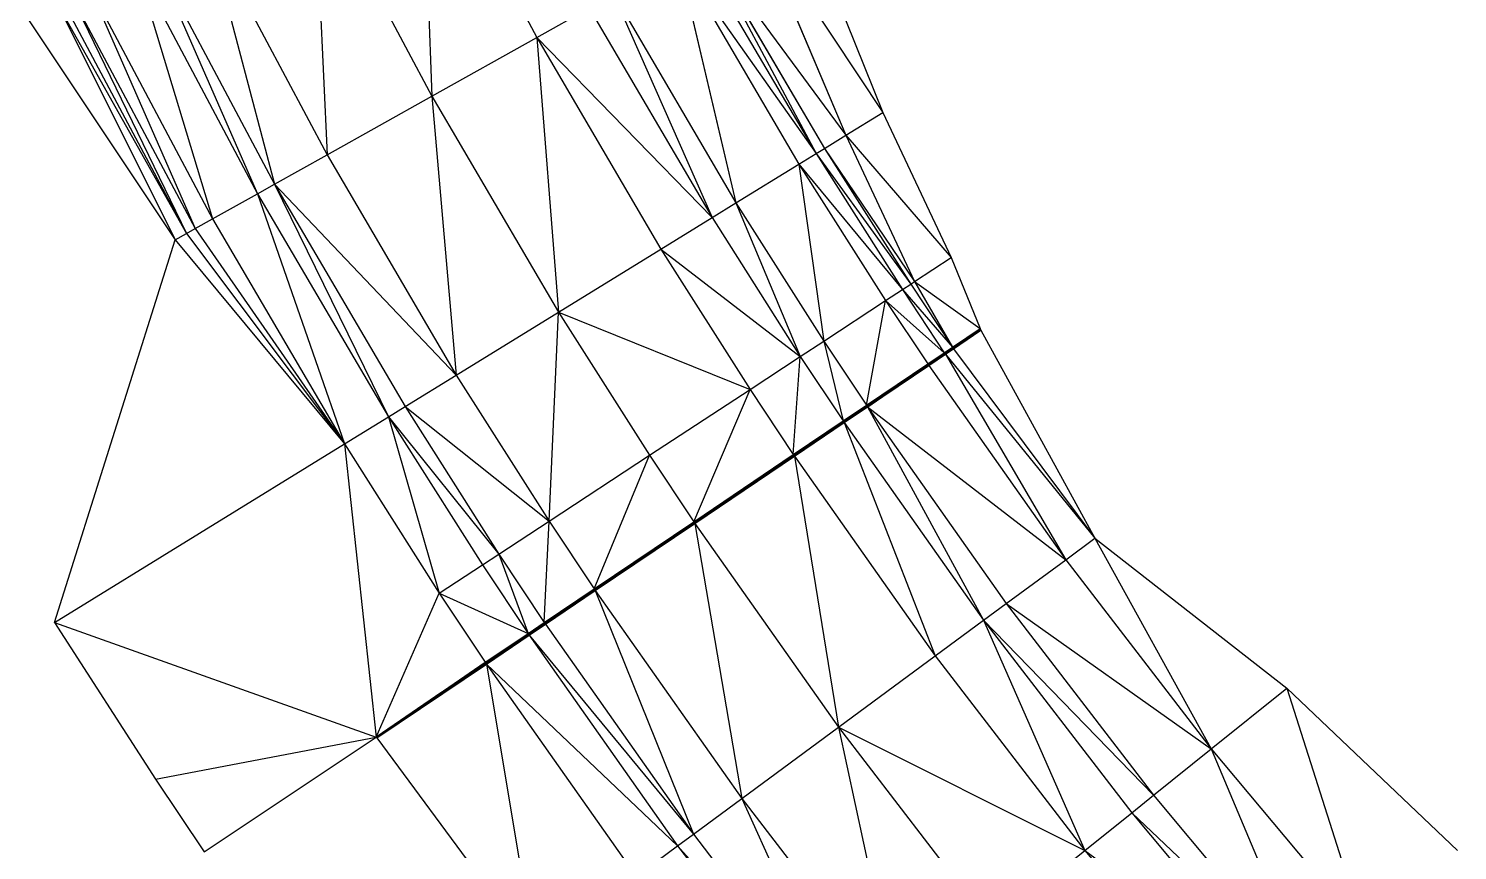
# Model space of a CAD drawing. Extents: x 2195426 to 2196998, y 328445 to 330532.
# Drawn here: x 2195503 to 2195645.6, y 329707.4 to 329789.4 of the extents above; entities that cross this region are included whole.
import ezdxf

# ---------------------------------------------------------------- set-up
doc = ezdxf.new("R2010")
doc.units = 0
for name, color, linetype in [('LS-CUTFILL', 5, 'CONTINUOUS'), ('LS-TIN-BOTTOM', 1, 'CONTINUOUS'), ('LS-TIN-TOP', 3, 'CONTINUOUS')]:
    doc.layers.add(name, color=color, linetype=linetype)

msp = doc.modelspace()

# ---------------------------------------------------------------- linework, layer by layer
at = {"layer": 'LS-CUTFILL'}
for p, q in [((2195595.493865, 329757.809289), (2195597.989423, 329759.502445)), ((2195595.899478, 329757.954057), (2195595.285164, 329757.564366)), ((2195592.851124, 329755.808284), (2195594.448453, 329757.000044)), ((2195595.28466, 329757.565056), (2195594.406613, 329757.086871)), ((2195594.406746, 329757.086449), (2195595.162659, 329757.482257)), ((2195595.281478, 329757.561887), (2195595.16266, 329757.482258)), ((2195595.285164, 329757.564366), (2195595.3379, 329757.4861)), ((2195586.752099, 329751.693661), (2195592.813717, 329755.863563)), ((2195592.750871, 329755.970137), (2195592.7445, 329755.9662)), ((2195592.774126, 329755.871745), (2195592.770681, 329755.869421)), ((2195592.794315, 329755.884849), (2195592.797781, 329755.887187)), ((2195592.803047, 329755.890805), (2195592.803078, 329755.89076)), ((2195586.674328, 329751.757282), (2195586.674766, 329751.757576)), ((2195584.393422, 329750.101887), (2195584.339292, 329750.182026)), ((2195584.408298, 329750.111899), (2195584.408286, 329750.111916)), ((2195569.375027, 329740.210318), (2195569.375027, 329740.210318)), ((2195569.430885, 329740.12739), (2195569.430885, 329740.12739)), ((2195569.488912, 329740.04585), (2195569.486835, 329740.044449)), ((2195569.49663, 329740.051175), (2195569.498707, 329740.052576)), ((2195554.507948, 329730.062482), (2195559.469124, 329733.408614)), ((2195559.439217, 329733.51126), (2195559.435471, 329733.508735)), ((2195559.539325, 329733.332917), (2195559.539325, 329733.332917)), ((2195554.507594, 329730.062269), (2195554.507265, 329730.062072)), ((2195554.507758, 329730.062367), (2195554.507899, 329730.062499)), ((2195554.94069, 329730.466478), (2195554.519224, 329730.070138)), ((2195552.888097, 329728.969998), (2195552.888097, 329728.969998)), ((2195552.945904, 329728.884303), (2195552.945906, 329728.884304)), ((2195552.945905, 329728.884303), (2195552.945904, 329728.884303)), ((2195552.945906, 329728.884304), (2195552.946153, 329728.884491)), ((2195548.56883, 329726.182432), (2195551.04124, 329727.778055)), ((2195551.053055, 329727.785681), (2195550.80789, 329727.566959)), ((2195544.941348, 329723.61024), (2195544.237483, 329723.211216)), ((2195544.237483, 329723.211216), (2195537.677227, 329718.710985)), ((2195537.731987, 329718.747849), (2195537.737919, 329718.751919))]:
    msp.add_line(p, q, dxfattribs=at)
at = {"layer": 'LS-TIN-BOTTOM'}
for p, q in [((2195542.1917, 329810.1799, 1183.9944), (2195543.2313, 329782.6965, 1185.0216)), ((2195542.1917, 329810.1799, 1183.9944), (2195553.7041, 329788.5552, 1184.5968)), ((2195531.484, 329804.7626, 1184.4192), (2195532.7587, 329776.838, 1185.4464)), ((2195531.484, 329804.7626, 1184.4192), (2195543.2313, 329782.6965, 1185.0216)), ((2195579.4724, 329802.9703, 1191.1786), (2195588.2501, 329781.0568, 1187.8223)), ((2195575.3195, 329800.6471, 1188.3234), (2195584.584, 329778.8004, 1185.2394)), ((2195575.3195, 329800.6471, 1188.3234), (2195588.2501, 329781.0568, 1187.8223)), ((2195520.7765, 329799.3454, 1184.844), (2195527.5224, 329773.9087, 1185.5146)), ((2195520.7765, 329799.3454, 1184.844), (2195532.7587, 329776.838, 1185.4464)), ((2195570.4471, 329797.9214, 1181.6238), (2195581.5939, 329776.9602, 1182.2262)), ((2195570.4471, 329797.9214, 1181.6238), (2195582.4456, 329777.4843, 1182.2262)), ((2195570.4471, 329797.9214, 1181.6238), (2195584.584, 329778.8004, 1185.2394)), ((2195515.4226, 329796.6368, 1184.9123), (2195525.8172, 329772.9549, 1185.1279)), ((2195515.4226, 329796.6368, 1184.9123), (2195527.5224, 329773.9087, 1185.5146)), ((2195567.8289, 329796.4568, 1182.2238), (2195573.601, 329772.0408, 1184.2876)), ((2195567.8289, 329796.4568, 1182.2238), (2195579.8907, 329775.9119, 1182.8262)), ((2195567.8289, 329796.4568, 1182.2238), (2195581.5939, 329776.9602, 1182.2262)), ((2195569.5743, 329797.4332, 1181.6238), (2195581.5939, 329776.9602, 1182.2262)), ((2195513.6792, 329795.7547, 1184.5256), (2195521.3301, 329770.4447, 1184.11)), ((2195513.6792, 329795.7547, 1184.5256), (2195525.8172, 329772.9549, 1185.1279)), ((2195507.3069, 329792.5308, 1182.9076), (2195518.712, 329768.9801, 1183.51)), ((2195507.3069, 329792.5308, 1182.9076), (2195519.5847, 329769.4683, 1183.51)), ((2195509.0915, 329793.4337, 1183.5076), (2195519.5847, 329769.4683, 1183.51)), ((2195509.0915, 329793.4337, 1183.5076), (2195521.3301, 329770.4447, 1184.11)), ((2195561.3834, 329792.8511, 1183.6853), (2195571.2171, 329770.5736, 1184.8419)), ((2195561.3834, 329792.8511, 1183.6853), (2195573.601, 329772.0408, 1184.2876)), ((2195505.8801, 329791.809, 1183.6264), (2195517.5943, 329768.3548, 1184.2783)), ((2195505.8801, 329791.809, 1183.6264), (2195518.712, 329768.9801, 1183.51)), ((2195506.4146, 329792.0794, 1182.9076), (2195518.712, 329768.9801, 1183.51)), ((2195553.7041, 329788.5552, 1184.5968), (2195558.9405, 329791.4844, 1184.2395)), ((2195558.9405, 329791.4844, 1184.2395), (2195571.2171, 329770.5736, 1184.8419)), ((2195502.9522, 329790.3277, 1185.5951), (2195517.5943, 329768.3548, 1184.2783)), ((2195543.2313, 329782.6965, 1185.0216), (2195553.7041, 329788.5552, 1184.5968)), ((2195553.7041, 329788.5552, 1184.5968), (2195555.8876, 329761.139, 1185.6239)), ((2195553.7041, 329788.5552, 1184.5968), (2195566.1073, 329767.4288, 1185.1991)), ((2195553.7041, 329788.5552, 1184.5968), (2195571.2171, 329770.5736, 1184.8419)), ((2195532.7587, 329776.838, 1185.4464), (2195543.2313, 329782.6965, 1185.0216)), ((2195543.2313, 329782.6965, 1185.0216), (2195545.6682, 329754.8493, 1186.0487)), ((2195543.2313, 329782.6965, 1185.0216), (2195555.8876, 329761.139, 1185.6239)), ((2195584.584, 329778.8004, 1185.2394), (2195588.2501, 329781.0568, 1187.8223)), ((2195588.2501, 329781.0568, 1187.8223), (2195595.0943, 329766.5826, 1185.8029)), ((2195582.4456, 329777.4843, 1182.2262), (2195584.584, 329778.8004, 1185.2394)), ((2195584.584, 329778.8004, 1185.2394), (2195591.4257, 329764.1794, 1183.1715)), ((2195584.584, 329778.8004, 1185.2394), (2195595.0943, 329766.5826, 1185.8029)), ((2195527.5224, 329773.9087, 1185.5146), (2195532.7587, 329776.838, 1185.4464)), ((2195532.7587, 329776.838, 1185.4464), (2195545.6682, 329754.8493, 1186.0487)), ((2195579.8907, 329775.9119, 1182.8262), (2195581.5939, 329776.9602, 1182.2262)), ((2195581.5939, 329776.9602, 1182.2262), (2195582.4456, 329777.4843, 1182.2262)), ((2195581.5939, 329776.9602, 1182.2262), (2195590.2146, 329763.386, 1182.6342)), ((2195581.5939, 329776.9602, 1182.2262), (2195591.0511, 329763.934, 1182.6342)), ((2195582.4456, 329777.4843, 1182.2262), (2195591.0511, 329763.934, 1182.6342)), ((2195582.4456, 329777.4843, 1182.2262), (2195591.4257, 329764.1794, 1183.1715)), ((2195573.601, 329772.0408, 1184.2876), (2195579.8907, 329775.9119, 1182.8262)), ((2195579.8907, 329775.9119, 1182.8262), (2195582.3637, 329758.2431, 1184.6956)), ((2195579.8907, 329775.9119, 1182.8262), (2195588.5416, 329762.2901, 1183.2342)), ((2195579.8907, 329775.9119, 1182.8262), (2195590.2146, 329763.386, 1182.6342)), ((2195525.8172, 329772.9549, 1185.1279), (2195527.5224, 329773.9087, 1185.5146)), ((2195527.5224, 329773.9087, 1185.5146), (2195538.8944, 329750.6804, 1185.7303)), ((2195527.5224, 329773.9087, 1185.5146), (2195540.5584, 329751.7045, 1186.117)), ((2195527.5224, 329773.9087, 1185.5146), (2195545.6682, 329754.8493, 1186.0487)), ((2195521.3301, 329770.4447, 1184.11), (2195525.8172, 329772.9549, 1185.1279)), ((2195525.8172, 329772.9549, 1185.1279), (2195534.5158, 329747.9855, 1184.7123)), ((2195525.8172, 329772.9549, 1185.1279), (2195538.8944, 329750.6804, 1185.7303)), ((2195571.2171, 329770.5736, 1184.8419), (2195573.601, 329772.0408, 1184.2876)), ((2195573.601, 329772.0408, 1184.2876), (2195580.0221, 329756.7092, 1185.2499)), ((2195573.601, 329772.0408, 1184.2876), (2195582.3637, 329758.2431, 1184.6956)), ((2195518.712, 329768.9801, 1183.51), (2195519.5847, 329769.4683, 1183.51)), ((2195519.5847, 329769.4683, 1183.51), (2195521.3301, 329770.4447, 1184.11)), ((2195519.5847, 329769.4683, 1183.51), (2195534.5158, 329747.9855, 1184.7123)), ((2195521.3301, 329770.4447, 1184.11), (2195534.5158, 329747.9855, 1184.7123)), ((2195566.1073, 329767.4288, 1185.1991), (2195571.2171, 329770.5736, 1184.8419)), ((2195571.2171, 329770.5736, 1184.8419), (2195580.0221, 329756.7092, 1185.2499)), ((2195505.53, 329730.1459, 1177.9052), (2195517.5943, 329768.3548, 1184.2783)), ((2195517.5943, 329768.3548, 1184.2783), (2195518.712, 329768.9801, 1183.51)), ((2195517.5943, 329768.3548, 1184.2783), (2195534.5158, 329747.9855, 1184.7123)), ((2195518.712, 329768.9801, 1183.51), (2195534.5158, 329747.9855, 1184.7123)), ((2195555.8876, 329761.139, 1185.6239), (2195566.1073, 329767.4288, 1185.1991)), ((2195566.1073, 329767.4288, 1185.1991), (2195575.0031, 329753.4215, 1185.6071)), ((2195566.1073, 329767.4288, 1185.1991), (2195580.0221, 329756.7092, 1185.2499)), ((2195591.4257, 329764.1794, 1183.1715), (2195595.0943, 329766.5826, 1185.8029)), ((2195595.0943, 329766.5826, 1185.8029), (2195597.9987, 329759.5087, 1184.8283)), ((2195590.2146, 329763.386, 1182.6342), (2195591.0511, 329763.934, 1182.6342)), ((2195591.0511, 329763.934, 1182.6342), (2195591.4257, 329764.1794, 1183.1715)), ((2195591.0511, 329763.934, 1182.6342), (2195595.2319, 329757.6433, 1182.8262)), ((2195591.4257, 329764.1794, 1183.1715), (2195595.2319, 329757.6433, 1182.8262)), ((2195591.4257, 329764.1794, 1183.1715), (2195597.9987, 329759.5087, 1184.8283)), ((2195582.3637, 329758.2431, 1184.6956), (2195588.5416, 329762.2901, 1183.2342)), ((2195586.6208, 329751.8376, 1184.8876), (2195588.5416, 329762.2901, 1183.2342)), ((2195588.5416, 329762.2901, 1183.2342), (2195590.2146, 329763.386, 1182.6342)), ((2195588.5416, 329762.2901, 1183.2342), (2195592.7445, 329755.9662, 1183.4262)), ((2195588.5416, 329762.2901, 1183.2342), (2195594.4028, 329757.0843, 1182.8262)), ((2195590.2146, 329763.386, 1182.6342), (2195594.4028, 329757.0843, 1182.8262)), ((2195590.2146, 329763.386, 1182.6342), (2195595.2319, 329757.6433, 1182.8262)), ((2195545.6682, 329754.8493, 1186.0487), (2195555.8876, 329761.139, 1185.6239)), ((2195554.9271, 329740.2703, 1186.4567), (2195555.8876, 329761.139, 1185.6239)), ((2195555.8876, 329761.139, 1185.6239), (2195564.965, 329746.8458, 1186.0319)), ((2195555.8876, 329761.139, 1185.6239), (2195575.0031, 329753.4215, 1185.6071)), ((2195595.2319, 329757.6433, 1182.8262), (2195597.9987, 329759.5087, 1184.8283)), ((2195595.2319, 329757.6433, 1182.8262), (2195598.0307, 329759.4167, 1184.8157)), ((2195595.2319, 329757.6433, 1182.8262), (2195598.0628, 329759.3246, 1184.8032)), ((2195595.2849, 329757.5647, 1182.8286), (2195598.0628, 329759.3246, 1184.8032)), ((2195595.3379, 329757.4861, 1182.831), (2195598.0628, 329759.3246, 1184.8032)), ((2195597.9987, 329759.5087, 1184.8283), (2195598.0307, 329759.4167, 1184.8157)), ((2195598.0307, 329759.4167, 1184.8157), (2195598.0628, 329759.3246, 1184.8032)), ((2195598.0628, 329759.3246, 1184.8032), (2195609.4365, 329738.561, 1181.863)), ((2195580.0221, 329756.7092, 1185.2499), (2195582.3637, 329758.2431, 1184.6956)), ((2195582.3637, 329758.2431, 1184.6956), (2195584.2998, 329750.2728, 1185.4418)), ((2195582.3637, 329758.2431, 1184.6956), (2195586.6208, 329751.8376, 1184.8876)), ((2195575.0031, 329753.4215, 1185.6071), (2195580.0221, 329756.7092, 1185.2499)), ((2195579.3249, 329746.9186, 1185.7991), (2195580.0221, 329756.7092, 1185.2499)), ((2195580.0221, 329756.7092, 1185.2499), (2195584.2998, 329750.2728, 1185.4418)), ((2195592.7445, 329755.9662, 1183.4262), (2195594.4028, 329757.0843, 1182.8262)), ((2195592.7445, 329755.9662, 1183.4262), (2195594.4559, 329757.0056, 1182.8286)), ((2195592.7978, 329755.8872, 1183.4286), (2195594.4559, 329757.0056, 1182.8286)), ((2195592.851, 329755.8082, 1183.431), (2195594.4559, 329757.0056, 1182.8286)), ((2195592.851, 329755.8082, 1183.431), (2195594.509, 329756.9268, 1182.831)), ((2195594.4028, 329757.0843, 1182.8262), (2195595.2319, 329757.6433, 1182.8262)), ((2195594.4028, 329757.0843, 1182.8262), (2195595.2849, 329757.5647, 1182.8286)), ((2195594.4028, 329757.0843, 1182.8262), (2195594.4559, 329757.0056, 1182.8286)), ((2195594.4559, 329757.0056, 1182.8286), (2195595.2849, 329757.5647, 1182.8286)), ((2195594.4559, 329757.0056, 1182.8286), (2195594.509, 329756.9268, 1182.831)), ((2195594.509, 329756.9268, 1182.831), (2195595.2849, 329757.5647, 1182.8286)), ((2195594.509, 329756.9268, 1182.831), (2195595.3379, 329757.4861, 1182.831)), ((2195594.509, 329756.9268, 1182.831), (2195606.5278, 329736.4176, 1184.0309)), ((2195594.509, 329756.9268, 1182.831), (2195609.4365, 329738.561, 1181.863)), ((2195595.2319, 329757.6433, 1182.8262), (2195595.2849, 329757.5647, 1182.8286)), ((2195595.2849, 329757.5647, 1182.8286), (2195595.3379, 329757.4861, 1182.831)), ((2195595.3379, 329757.4861, 1182.831), (2195609.4365, 329738.561, 1181.863)), ((2195586.6208, 329751.8376, 1184.8876), (2195592.7445, 329755.9662, 1183.4262)), ((2195586.6208, 329751.8376, 1184.8876), (2195592.7978, 329755.8872, 1183.4286)), ((2195586.6748, 329751.7576, 1184.89), (2195592.7978, 329755.8872, 1183.4286)), ((2195586.7288, 329751.6775, 1184.8924), (2195592.7978, 329755.8872, 1183.4286)), ((2195586.7288, 329751.6775, 1184.8924), (2195592.851, 329755.8082, 1183.431)), ((2195592.7445, 329755.9662, 1183.4262), (2195592.7978, 329755.8872, 1183.4286)), ((2195592.7978, 329755.8872, 1183.4286), (2195592.851, 329755.8082, 1183.431)), ((2195592.851, 329755.8082, 1183.431), (2195606.5278, 329736.4176, 1184.0309)), ((2195540.5584, 329751.7045, 1186.117), (2195545.6682, 329754.8493, 1186.0487)), ((2195545.6682, 329754.8493, 1186.0487), (2195554.9271, 329740.2703, 1186.4567)), ((2195564.965, 329746.8458, 1186.0319), (2195575.0031, 329753.4215, 1185.6071)), ((2195569.375, 329740.2103, 1186.2239), (2195575.0031, 329753.4215, 1185.6071)), ((2195575.0031, 329753.4215, 1185.6071), (2195579.3249, 329746.9186, 1185.7991)), ((2195538.8944, 329750.6804, 1185.7303), (2195540.5584, 329751.7045, 1186.117)), ((2195540.5584, 329751.7045, 1186.117), (2195549.9081, 329736.9825, 1186.525)), ((2195540.5584, 329751.7045, 1186.117), (2195554.9271, 329740.2703, 1186.4567)), ((2195584.2998, 329750.2728, 1185.4418), (2195586.6208, 329751.8376, 1184.8876)), ((2195584.2998, 329750.2728, 1185.4418), (2195586.6748, 329751.7576, 1184.89)), ((2195584.354, 329750.1923, 1185.4443), (2195586.6748, 329751.7576, 1184.89)), ((2195584.4083, 329750.1119, 1185.4467), (2195586.6748, 329751.7576, 1184.89)), ((2195584.4083, 329750.1119, 1185.4467), (2195586.7288, 329751.6775, 1184.8924)), ((2195586.6208, 329751.8376, 1184.8876), (2195586.6748, 329751.7576, 1184.89)), ((2195586.6748, 329751.7576, 1184.89), (2195586.7288, 329751.6775, 1184.8924)), ((2195586.7288, 329751.6775, 1184.8924), (2195598.3286, 329730.3759, 1186.0466)), ((2195586.7288, 329751.6775, 1184.8924), (2195600.5821, 329732.0365, 1185.4924)), ((2195586.7288, 329751.6775, 1184.8924), (2195606.5278, 329736.4176, 1184.0309)), ((2195534.5158, 329747.9855, 1184.7123), (2195538.8944, 329750.6804, 1185.7303)), ((2195538.8944, 329750.6804, 1185.7303), (2195543.9728, 329733.0945, 1185.1203)), ((2195538.8944, 329750.6804, 1185.7303), (2195548.2737, 329735.9119, 1186.1383)), ((2195538.8944, 329750.6804, 1185.7303), (2195549.9081, 329736.9825, 1186.525)), ((2195579.3249, 329746.9186, 1185.7991), (2195584.2998, 329750.2728, 1185.4418)), ((2195579.3249, 329746.9186, 1185.7991), (2195584.354, 329750.1923, 1185.4443)), ((2195579.3797, 329746.8374, 1185.8015), (2195584.354, 329750.1923, 1185.4443)), ((2195579.4345, 329746.7561, 1185.8039), (2195584.354, 329750.1923, 1185.4443)), ((2195579.4345, 329746.7561, 1185.8039), (2195584.4083, 329750.1119, 1185.4467)), ((2195584.2998, 329750.2728, 1185.4418), (2195584.354, 329750.1923, 1185.4443)), ((2195584.354, 329750.1923, 1185.4443), (2195584.4083, 329750.1119, 1185.4467)), ((2195584.4083, 329750.1119, 1185.4467), (2195593.4983, 329726.8167, 1186.4039)), ((2195584.4083, 329750.1119, 1185.4467), (2195598.3286, 329730.3759, 1186.0466)), ((2195505.53, 329730.1459, 1177.9052), (2195534.5158, 329747.9855, 1184.7123)), ((2195534.5158, 329747.9855, 1184.7123), (2195537.6771, 329718.7109, 1177.3912)), ((2195534.5158, 329747.9855, 1184.7123), (2195543.9728, 329733.0945, 1185.1203)), ((2195554.9271, 329740.2703, 1186.4567), (2195564.965, 329746.8458, 1186.0319)), ((2195559.4253, 329733.502, 1186.6487), (2195564.965, 329746.8458, 1186.0319)), ((2195564.965, 329746.8458, 1186.0319), (2195569.375, 329740.2103, 1186.2239)), ((2195569.375, 329740.2103, 1186.2239), (2195579.3249, 329746.9186, 1185.7991)), ((2195569.375, 329740.2103, 1186.2239), (2195579.3797, 329746.8374, 1185.8015)), ((2195569.4309, 329740.1274, 1186.2263), (2195579.3797, 329746.8374, 1185.8015)), ((2195569.4868, 329740.0444, 1186.2287), (2195579.3797, 329746.8374, 1185.8015)), ((2195569.4868, 329740.0444, 1186.2287), (2195579.4345, 329746.7561, 1185.8039)), ((2195579.3249, 329746.9186, 1185.7991), (2195579.3797, 329746.8374, 1185.8015)), ((2195579.3797, 329746.8374, 1185.8015), (2195579.4345, 329746.7561, 1185.8039)), ((2195579.4345, 329746.7561, 1185.8039), (2195583.8377, 329719.6981, 1186.8287)), ((2195579.4345, 329746.7561, 1185.8039), (2195593.4983, 329726.8167, 1186.4039)), ((2195549.9081, 329736.9825, 1186.525), (2195554.9271, 329740.2703, 1186.4567)), ((2195554.4504, 329730.1479, 1186.7169), (2195554.9271, 329740.2703, 1186.4567)), ((2195554.9271, 329740.2703, 1186.4567), (2195559.4253, 329733.502, 1186.6487)), ((2195559.4253, 329733.502, 1186.6487), (2195569.375, 329740.2103, 1186.2239)), ((2195559.4253, 329733.502, 1186.6487), (2195569.4309, 329740.1274, 1186.2263)), ((2195559.4823, 329733.4175, 1186.6511), (2195569.4309, 329740.1274, 1186.2263)), ((2195559.5393, 329733.3329, 1186.6535), (2195569.4309, 329740.1274, 1186.2263)), ((2195559.5393, 329733.3329, 1186.6535), (2195569.4868, 329740.0444, 1186.2287)), ((2195569.375, 329740.2103, 1186.2239), (2195569.4309, 329740.1274, 1186.2263)), ((2195569.4309, 329740.1274, 1186.2263), (2195569.4868, 329740.0444, 1186.2287)), ((2195569.4868, 329740.0444, 1186.2287), (2195574.1772, 329712.5796, 1187.2535)), ((2195569.4868, 329740.0444, 1186.2287), (2195583.8377, 329719.6981, 1186.8287)), ((2195606.5278, 329736.4176, 1184.0309), (2195609.4365, 329738.561, 1181.863)), ((2195609.4365, 329738.561, 1181.863), (2195621.0568, 329717.5368, 1184.6333)), ((2195609.4365, 329738.561, 1181.863), (2195628.608, 329723.6021, 1178.822)), ((2195548.2737, 329735.9119, 1186.1383), (2195549.9081, 329736.9825, 1186.525)), ((2195549.9081, 329736.9825, 1186.525), (2195552.8303, 329729.0556, 1186.3303)), ((2195549.9081, 329736.9825, 1186.525), (2195554.4504, 329730.1479, 1186.7169)), ((2195543.9728, 329733.0945, 1185.1203), (2195548.2737, 329735.9119, 1186.1383)), ((2195548.2737, 329735.9119, 1186.1383), (2195552.8303, 329729.0556, 1186.3303)), ((2195600.5821, 329732.0365, 1185.4924), (2195606.5278, 329736.4176, 1184.0309)), ((2195606.5278, 329736.4176, 1184.0309), (2195621.0568, 329717.5368, 1184.6333)), ((2195537.6771, 329718.7109, 1177.3912), (2195543.9728, 329733.0945, 1185.1203)), ((2195543.9728, 329733.0945, 1185.1203), (2195548.5673, 329726.1814, 1185.3123)), ((2195543.9728, 329733.0945, 1185.1203), (2195552.8303, 329729.0556, 1186.3303)), ((2195554.4504, 329730.1479, 1186.7169), (2195559.4253, 329733.502, 1186.6487)), ((2195554.4504, 329730.1479, 1186.7169), (2195559.4823, 329733.4175, 1186.6511)), ((2195554.5079, 329730.0625, 1186.7193), (2195559.4823, 329733.4175, 1186.6511)), ((2195554.5655, 329729.9771, 1186.7218), (2195559.4823, 329733.4175, 1186.6511)), ((2195554.5655, 329729.9771, 1186.7218), (2195559.5393, 329733.3329, 1186.6535)), ((2195559.4253, 329733.502, 1186.6487), (2195559.4823, 329733.4175, 1186.6511)), ((2195559.4823, 329733.4175, 1186.6511), (2195559.5393, 329733.3329, 1186.6535)), ((2195559.5393, 329733.3329, 1186.6535), (2195569.3469, 329709.0203, 1187.3217)), ((2195559.5393, 329733.3329, 1186.6535), (2195574.1772, 329712.5796, 1187.2535)), ((2195598.3286, 329730.3759, 1186.0466), (2195600.5821, 329732.0365, 1185.4924)), ((2195600.5821, 329732.0365, 1185.4924), (2195615.2989, 329712.9118, 1186.0947)), ((2195600.5821, 329732.0365, 1185.4924), (2195621.0568, 329717.5368, 1184.6333)), ((2195505.53, 329730.1459, 1177.9052), (2195515.6179, 329714.5201, 1178.3409)), ((2195505.53, 329730.1459, 1177.9052), (2195537.6771, 329718.7109, 1177.3912)), ((2195552.8303, 329729.0556, 1186.3303), (2195554.4504, 329730.1479, 1186.7169)), ((2195552.8303, 329729.0556, 1186.3303), (2195554.5079, 329730.0625, 1186.7193)), ((2195552.8881, 329728.97, 1186.3327), (2195554.5079, 329730.0625, 1186.7193)), ((2195552.9459, 329728.8843, 1186.3351), (2195554.5079, 329730.0625, 1186.7193)), ((2195552.9459, 329728.8843, 1186.3351), (2195554.5655, 329729.9771, 1186.7218)), ((2195554.4504, 329730.1479, 1186.7169), (2195554.5079, 329730.0625, 1186.7193)), ((2195554.5079, 329730.0625, 1186.7193), (2195554.5655, 329729.9771, 1186.7218)), ((2195554.5655, 329729.9771, 1186.7218), (2195569.3469, 329709.0203, 1187.3217)), ((2195593.4983, 329726.8167, 1186.4039), (2195598.3286, 329730.3759, 1186.0466)), ((2195598.3286, 329730.3759, 1186.0466), (2195608.4386, 329707.4015, 1187.0062)), ((2195598.3286, 329730.3759, 1186.0466), (2195615.2989, 329712.9118, 1186.0947)), ((2195598.3286, 329730.3759, 1186.0466), (2195613.1165, 329711.1589, 1186.649)), ((2195548.5673, 329726.1814, 1185.3123), (2195552.8303, 329729.0556, 1186.3303)), ((2195548.5673, 329726.1814, 1185.3123), (2195552.8881, 329728.97, 1186.3327)), ((2195548.6255, 329726.095, 1185.3147), (2195552.8881, 329728.97, 1186.3327)), ((2195548.6838, 329726.0087, 1185.3171), (2195552.8881, 329728.97, 1186.3327)), ((2195548.6838, 329726.0087, 1185.3171), (2195552.9459, 329728.8843, 1186.3351)), ((2195552.8303, 329729.0556, 1186.3303), (2195552.8881, 329728.97, 1186.3327)), ((2195552.8881, 329728.97, 1186.3327), (2195552.9459, 329728.8843, 1186.3351)), ((2195552.9459, 329728.8843, 1186.3351), (2195567.774, 329707.8613, 1186.935)), ((2195552.9459, 329728.8843, 1186.3351), (2195569.3469, 329709.0203, 1187.3217)), ((2195583.8377, 329719.6981, 1186.8287), (2195593.4983, 329726.8167, 1186.4039)), ((2195593.4983, 329726.8167, 1186.4039), (2195608.4386, 329707.4015, 1187.0062)), ((2195537.6771, 329718.7109, 1177.3912), (2195548.5673, 329726.1814, 1185.3123)), ((2195537.6771, 329718.7109, 1177.3912), (2195548.6255, 329726.095, 1185.3147)), ((2195537.7377, 329718.6234, 1177.3943), (2195548.6255, 329726.095, 1185.3147)), ((2195537.7377, 329718.6234, 1177.3943), (2195548.6838, 329726.0087, 1185.3171)), ((2195548.5673, 329726.1814, 1185.3123), (2195548.6255, 329726.095, 1185.3147)), ((2195548.6255, 329726.095, 1185.3147), (2195548.6838, 329726.0087, 1185.3171)), ((2195548.6838, 329726.0087, 1185.3171), (2195553.4938, 329697.3387, 1178.3589)), ((2195548.6838, 329726.0087, 1185.3171), (2195563.6348, 329704.8113, 1185.917)), ((2195548.6838, 329726.0087, 1185.3171), (2195567.774, 329707.8613, 1186.935)), ((2195621.0568, 329717.5368, 1184.6333), (2195628.608, 329723.6021, 1178.822)), ((2195628.608, 329723.6021, 1178.822), (2195636.3598, 329699.2776, 1185.2356)), ((2195628.608, 329723.6021, 1178.822), (2195645.6489, 329707.3981, 1177.8327)), ((2195574.1772, 329712.5796, 1187.2535), (2195583.8377, 329719.6981, 1186.8287)), ((2195583.8377, 329719.6981, 1186.8287), (2195589.7273, 329692.3719, 1187.8558)), ((2195583.8377, 329719.6981, 1186.8287), (2195599.0829, 329699.8866, 1187.431)), ((2195583.8377, 329719.6981, 1186.8287), (2195608.4386, 329707.4015, 1187.0062)), ((2195515.6179, 329714.5201, 1178.3409), (2195537.6771, 329718.7109, 1177.3912)), ((2195520.4854, 329707.2483, 1178.5386), (2195537.6771, 329718.7109, 1177.3912)), ((2195537.6771, 329718.7109, 1177.3912), (2195537.7377, 329718.6234, 1177.3943)), ((2195537.7377, 329718.6234, 1177.3943), (2195553.4938, 329697.3387, 1178.3589)), ((2195615.2989, 329712.9118, 1186.0947), (2195621.0568, 329717.5368, 1184.6333)), ((2195621.0568, 329717.5368, 1184.6333), (2195630.7995, 329694.4168, 1186.6971)), ((2195621.0568, 329717.5368, 1184.6333), (2195636.3598, 329699.2776, 1185.2356)), ((2195515.6179, 329714.5201, 1178.3409), (2195520.4854, 329707.2483, 1178.5386)), ((2195569.3469, 329709.0203, 1187.3217), (2195574.1772, 329712.5796, 1187.2535)), ((2195574.1772, 329712.5796, 1187.2535), (2195585.0495, 329688.6146, 1187.9241)), ((2195574.1772, 329712.5796, 1187.2535), (2195589.7273, 329692.3719, 1187.8558)), ((2195613.1165, 329711.1589, 1186.649), (2195615.2989, 329712.9118, 1186.0947)), ((2195615.2989, 329712.9118, 1186.0947), (2195630.7995, 329694.4168, 1186.6971)), ((2195608.4386, 329707.4015, 1187.0062), (2195613.1165, 329711.1589, 1186.649)), ((2195613.1165, 329711.1589, 1186.649), (2195628.692, 329692.5744, 1187.2513)), ((2195613.1165, 329711.1589, 1186.649), (2195630.7995, 329694.4168, 1186.6971)), ((2195567.774, 329707.8613, 1186.935), (2195569.3469, 329709.0203, 1187.3217)), ((2195569.3469, 329709.0203, 1187.3217), (2195585.0495, 329688.6146, 1187.9241)), ((2195563.6348, 329704.8113, 1185.917), (2195567.774, 329707.8613, 1186.935)), ((2195567.774, 329707.8613, 1186.935), (2195583.5262, 329687.391, 1187.5374)), ((2195567.774, 329707.8613, 1186.935), (2195585.0495, 329688.6146, 1187.9241)), ((2195599.0829, 329699.8866, 1187.431), (2195608.4386, 329707.4015, 1187.0062)), ((2195608.4386, 329707.4015, 1187.0062), (2195624.1747, 329688.6255, 1187.6086)), ((2195608.4386, 329707.4015, 1187.0062), (2195628.692, 329692.5744, 1187.2513))]:
    msp.add_line(p, q, dxfattribs=at)
at = {"layer": 'LS-TIN-TOP'}
for p, q in [((2195542.191725, 329810.179873, 1179.481428), (2195543.231338, 329782.696549, 1181.193371)), ((2195542.191725, 329810.179873, 1179.481428), (2195553.704114, 329788.555164, 1180.485365)), ((2195531.484, 329804.762583, 1180.189434), (2195532.758736, 329776.838033, 1181.901365)), ((2195531.484, 329804.762583, 1180.189434), (2195543.231338, 329782.696549, 1181.193371)), ((2195579.472385, 329802.970287, 1191.455017), (2195588.250117, 329781.056764, 1185.861217)), ((2195575.319483, 329800.647097, 1186.696467), (2195584.583982, 329778.80041, 1181.556374)), ((2195575.319483, 329800.647097, 1186.696467), (2195588.250117, 329781.056764, 1185.861217)), ((2195520.776454, 329799.345384, 1180.897428), (2195527.522392, 329773.90875, 1182.015097)), ((2195520.776454, 329799.345384, 1180.897428), (2195532.758736, 329776.838033, 1181.901365)), ((2195570.447065, 329797.9214, 1175.530468), (2195581.593922, 329776.960152, 1176.534405)), ((2195570.447065, 329797.9214, 1175.530468), (2195582.445552, 329777.484295, 1176.534405)), ((2195570.447065, 329797.9214, 1175.530468), (2195584.583982, 329778.80041, 1181.556374)), ((2195515.422636, 329796.636761, 1181.011159), (2195525.81724, 329772.954864, 1181.370641)), ((2195515.422636, 329796.636761, 1181.011159), (2195527.522392, 329773.90875, 1182.015097)), ((2195567.828893, 329796.456758, 1176.530468), (2195573.600981, 329772.040829, 1179.970147)), ((2195567.828893, 329796.456758, 1176.530468), (2195579.890661, 329775.911866, 1177.534405)), ((2195567.828893, 329796.456758, 1176.530468), (2195581.593922, 329776.960152, 1176.534405)), ((2195569.574341, 329797.433186, 1175.530468), (2195581.593922, 329776.960152, 1176.534405)), ((2195513.67923, 329795.754731, 1180.366704), (2195521.330139, 329770.444719, 1179.673989)), ((2195513.67923, 329795.754731, 1180.366704), (2195525.81724, 329772.954864, 1181.370641)), ((2195507.306859, 329792.530798, 1177.670052), (2195518.711967, 329768.980078, 1178.673989)), ((2195507.306859, 329792.530798, 1177.670052), (2195519.584691, 329769.468291, 1178.673989)), ((2195509.091465, 329793.433673, 1178.670052), (2195519.584691, 329769.468291, 1178.673989)), ((2195509.091465, 329793.433673, 1178.670052), (2195521.330139, 329770.444719, 1179.673989)), ((2195561.383425, 329792.851076, 1178.96621), (2195571.217061, 329770.573625, 1180.893897)), ((2195561.383425, 329792.851076, 1178.96621), (2195573.600981, 329772.040829, 1179.970147)), ((2195505.880085, 329791.808959, 1178.868012), (2195517.594318, 329768.354849, 1179.954633)), ((2195505.880085, 329791.808959, 1178.868012), (2195518.711967, 329768.980078, 1178.673989)), ((2195506.414556, 329792.079361, 1177.670052), (2195518.711967, 329768.980078, 1178.673989)), ((2195553.704114, 329788.555164, 1180.485365), (2195558.940458, 329791.484446, 1179.88996)), ((2195558.940458, 329791.484446, 1179.88996), (2195571.217061, 329770.573625, 1180.893897)), ((2195502.952205, 329790.327676, 1182.149273), (2195517.594318, 329768.354849, 1179.954633)), ((2195543.231338, 329782.696549, 1181.193371), (2195553.704114, 329788.555164, 1180.485365)), ((2195553.704114, 329788.555164, 1180.485365), (2195555.887631, 329761.138998, 1182.197308)), ((2195553.704114, 329788.555164, 1180.485365), (2195566.10728, 329767.428767, 1181.489302)), ((2195553.704114, 329788.555164, 1180.485365), (2195571.217061, 329770.573625, 1180.893897)), ((2195532.758736, 329776.838033, 1181.901365), (2195543.231338, 329782.696549, 1181.193371)), ((2195543.231338, 329782.696549, 1181.193371), (2195545.668154, 329754.849334, 1182.905302)), ((2195543.231338, 329782.696549, 1181.193371), (2195555.887631, 329761.138998, 1182.197308)), ((2195584.583982, 329778.80041, 1181.556374), (2195588.250117, 329781.056764, 1185.861217)), ((2195588.250117, 329781.056764, 1185.861217), (2195595.094345, 329766.582572, 1182.495585)), ((2195582.445552, 329777.484295, 1176.534405), (2195584.583982, 329778.80041, 1181.556374)), ((2195584.583982, 329778.80041, 1181.556374), (2195591.425688, 329764.179353, 1178.109869)), ((2195584.583982, 329778.80041, 1181.556374), (2195595.094345, 329766.582572, 1182.495585)), ((2195527.522392, 329773.90875, 1182.015097), (2195532.758736, 329776.838033, 1181.901365)), ((2195532.758736, 329776.838033, 1181.901365), (2195545.668154, 329754.849334, 1182.905302)), ((2195579.890661, 329775.911866, 1177.534405), (2195581.593922, 329776.960152, 1176.534405)), ((2195581.593922, 329776.960152, 1176.534405), (2195582.445552, 329777.484295, 1176.534405)), ((2195581.593922, 329776.960152, 1176.534405), (2195590.214646, 329763.386039, 1177.214375)), ((2195581.593922, 329776.960152, 1176.534405), (2195591.051147, 329763.934004, 1177.214375)), ((2195582.445552, 329777.484295, 1176.534405), (2195591.051147, 329763.934004, 1177.214375)), ((2195582.445552, 329777.484295, 1176.534405), (2195591.425688, 329764.179353, 1178.109869)), ((2195573.600981, 329772.040829, 1179.970147), (2195579.890661, 329775.911866, 1177.534405)), ((2195579.890661, 329775.911866, 1177.534405), (2195582.363697, 329758.243136, 1180.650117)), ((2195579.890661, 329775.911866, 1177.534405), (2195588.541643, 329762.290109, 1178.214375)), ((2195579.890661, 329775.911866, 1177.534405), (2195590.214646, 329763.386039, 1177.214375)), ((2195525.81724, 329772.954864, 1181.370641), (2195527.522392, 329773.90875, 1182.015097)), ((2195527.522392, 329773.90875, 1182.015097), (2195538.894434, 329750.680391, 1182.374578)), ((2195527.522392, 329773.90875, 1182.015097), (2195540.558372, 329751.704476, 1183.019034)), ((2195527.522392, 329773.90875, 1182.015097), (2195545.668154, 329754.849334, 1182.905302)), ((2195521.330139, 329770.444719, 1179.673989), (2195525.81724, 329772.954864, 1181.370641)), ((2195525.81724, 329772.954864, 1181.370641), (2195534.515787, 329747.985515, 1180.677926)), ((2195525.81724, 329772.954864, 1181.370641), (2195538.894434, 329750.680391, 1182.374578)), ((2195571.217061, 329770.573625, 1180.893897), (2195573.600981, 329772.040829, 1179.970147)), ((2195573.600981, 329772.040829, 1179.970147), (2195580.022127, 329756.709248, 1181.573867)), ((2195573.600981, 329772.040829, 1179.970147), (2195582.363697, 329758.243136, 1180.650117)), ((2195518.711967, 329768.980078, 1178.673989), (2195519.584691, 329769.468291, 1178.673989)), ((2195519.584691, 329769.468291, 1178.673989), (2195521.330139, 329770.444719, 1179.673989)), ((2195519.584691, 329769.468291, 1178.673989), (2195534.515787, 329747.985515, 1180.677926)), ((2195521.330139, 329770.444719, 1179.673989), (2195534.515787, 329747.985515, 1180.677926)), ((2195566.10728, 329767.428767, 1181.489302), (2195571.217061, 329770.573625, 1180.893897)), ((2195571.217061, 329770.573625, 1180.893897), (2195580.022127, 329756.709248, 1181.573867)), ((2195505.529968, 329730.145948, 1169.332697), (2195517.594318, 329768.354849, 1179.954633)), ((2195517.594318, 329768.354849, 1179.954633), (2195518.711967, 329768.980078, 1178.673989)), ((2195517.594318, 329768.354849, 1179.954633), (2195534.515787, 329747.985515, 1180.677926)), ((2195518.711967, 329768.980078, 1178.673989), (2195534.515787, 329747.985515, 1180.677926)), ((2195555.887631, 329761.138998, 1182.197308), (2195566.10728, 329767.428767, 1181.489302)), ((2195566.10728, 329767.428767, 1181.489302), (2195575.003119, 329753.421459, 1182.169272)), ((2195566.10728, 329767.428767, 1181.489302), (2195580.022127, 329756.709248, 1181.573867)), ((2195591.425688, 329764.179353, 1178.109869), (2195595.094345, 329766.582572, 1182.495585)), ((2195595.094345, 329766.582572, 1182.495585), (2195597.998684, 329759.508707, 1180.871187)), ((2195590.214646, 329763.386039, 1177.214375), (2195591.051147, 329763.934004, 1177.214375)), ((2195591.051147, 329763.934004, 1177.214375), (2195591.425688, 329764.179353, 1178.109869)), ((2195591.051147, 329763.934004, 1177.214375), (2195595.231921, 329757.643321, 1177.534326)), ((2195591.425688, 329764.179353, 1178.109869), (2195595.231921, 329757.643321, 1177.534326)), ((2195591.425688, 329764.179353, 1178.109869), (2195597.998684, 329759.508707, 1180.871187)), ((2195582.363697, 329758.243136, 1180.650117), (2195588.541643, 329762.290109, 1178.214375)), ((2195586.620805, 329751.837598, 1180.970068), (2195588.541643, 329762.290109, 1178.214375)), ((2195588.541643, 329762.290109, 1178.214375), (2195590.214646, 329763.386039, 1177.214375)), ((2195588.541643, 329762.290109, 1178.214375), (2195592.744467, 329755.966249, 1178.534326)), ((2195588.541643, 329762.290109, 1178.214375), (2195594.40277, 329757.084297, 1177.534326)), ((2195590.214646, 329763.386039, 1177.214375), (2195594.40277, 329757.084297, 1177.534326)), ((2195590.214646, 329763.386039, 1177.214375), (2195595.231921, 329757.643321, 1177.534326)), ((2195545.668154, 329754.849334, 1182.905302), (2195555.887631, 329761.138998, 1182.197308)), ((2195554.927089, 329740.270299, 1183.585272), (2195555.887631, 329761.138998, 1182.197308)), ((2195555.887631, 329761.138998, 1182.197308), (2195564.965021, 329746.845824, 1182.877278)), ((2195555.887631, 329761.138998, 1182.197308), (2195575.003119, 329753.421459, 1182.169272)), ((2195595.231921, 329757.643321, 1177.534326), (2195597.998684, 329759.508707, 1180.871187)), ((2195595.231921, 329757.643321, 1177.534326), (2195598.030742, 329759.416651, 1180.850314)), ((2195595.231921, 329757.643321, 1177.534326), (2195598.062818, 329759.324595, 1180.82944)), ((2195595.284925, 329757.56472, 1177.538342), (2195598.062818, 329759.324595, 1180.82944)), ((2195595.337941, 329757.486128, 1177.542357), (2195598.062818, 329759.324595, 1180.82944)), ((2195597.998684, 329759.508707, 1180.871187), (2195598.030742, 329759.416651, 1180.850314)), ((2195598.030742, 329759.416651, 1180.850314), (2195598.062818, 329759.324595, 1180.82944)), ((2195598.062818, 329759.324595, 1180.82944), (2195609.436524, 329738.560991, 1175.929111)), ((2195580.022127, 329756.709248, 1181.573867), (2195582.363697, 329758.243136, 1180.650117)), ((2195582.363697, 329758.243136, 1180.650117), (2195584.299809, 329750.272753, 1181.893818)), ((2195582.363697, 329758.243136, 1180.650117), (2195586.620805, 329751.837598, 1180.970068)), ((2195575.003119, 329753.421459, 1182.169272), (2195580.022127, 329756.709248, 1181.573867)), ((2195579.324901, 329746.918608, 1182.489223), (2195580.022127, 329756.709248, 1181.573867)), ((2195580.022127, 329756.709248, 1181.573867), (2195584.299809, 329750.272753, 1181.893818)), ((2195592.744467, 329755.966249, 1178.534326), (2195594.40277, 329757.084297, 1177.534326)), ((2195592.744467, 329755.966249, 1178.534326), (2195594.455867, 329757.005558, 1177.538342)), ((2195592.79775, 329755.887233, 1178.538342), (2195594.455867, 329757.005558, 1177.538342)), ((2195592.851047, 329755.808226, 1178.542357), (2195594.455867, 329757.005558, 1177.538342)), ((2195592.851047, 329755.808226, 1178.542357), (2195594.508976, 329756.926827, 1177.542357)), ((2195594.40277, 329757.084297, 1177.534326), (2195595.231921, 329757.643321, 1177.534326)), ((2195594.40277, 329757.084297, 1177.534326), (2195595.284925, 329757.56472, 1177.538342)), ((2195594.40277, 329757.084297, 1177.534326), (2195594.455867, 329757.005558, 1177.538342)), ((2195594.455867, 329757.005558, 1177.538342), (2195595.284925, 329757.56472, 1177.538342)), ((2195594.455867, 329757.005558, 1177.538342), (2195594.508976, 329756.926827, 1177.542357)), ((2195594.508976, 329756.926827, 1177.542357), (2195595.284925, 329757.56472, 1177.538342)), ((2195594.508976, 329756.926827, 1177.542357), (2195595.337941, 329757.486128, 1177.542357)), ((2195594.508976, 329756.926827, 1177.542357), (2195606.527756, 329736.41762, 1179.542279)), ((2195594.508976, 329756.926827, 1177.542357), (2195609.436524, 329738.560991, 1175.929111)), ((2195595.231921, 329757.643321, 1177.534326), (2195595.284925, 329757.56472, 1177.538342)), ((2195595.284925, 329757.56472, 1177.538342), (2195595.337941, 329757.486128, 1177.542357)), ((2195595.337941, 329757.486128, 1177.542357), (2195609.436524, 329738.560991, 1175.929111)), ((2195586.620805, 329751.837598, 1180.970068), (2195592.744467, 329755.966249, 1178.534326)), ((2195586.620805, 329751.837598, 1180.970068), (2195592.79775, 329755.887233, 1178.538342)), ((2195586.674776, 329751.757562, 1180.974084), (2195592.79775, 329755.887233, 1178.538342)), ((2195586.72876, 329751.677534, 1180.978099), (2195592.79775, 329755.887233, 1178.538342)), ((2195586.72876, 329751.677534, 1180.978099), (2195592.851047, 329755.808226, 1178.542357)), ((2195592.744467, 329755.966249, 1178.534326), (2195592.79775, 329755.887233, 1178.538342)), ((2195592.79775, 329755.887233, 1178.538342), (2195592.851047, 329755.808226, 1178.542357)), ((2195592.851047, 329755.808226, 1178.542357), (2195606.527756, 329736.41762, 1179.542279)), ((2195540.558372, 329751.704476, 1183.019034), (2195545.668154, 329754.849334, 1182.905302)), ((2195545.668154, 329754.849334, 1182.905302), (2195554.927089, 329740.270299, 1183.585272)), ((2195564.965021, 329746.845824, 1182.877278), (2195575.003119, 329753.421459, 1182.169272)), ((2195569.375002, 329740.21026, 1183.197229), (2195575.003119, 329753.421459, 1182.169272)), ((2195575.003119, 329753.421459, 1182.169272), (2195579.324901, 329746.918608, 1182.489223)), ((2195538.894434, 329750.680391, 1182.374578), (2195540.558372, 329751.704476, 1183.019034)), ((2195540.558372, 329751.704476, 1183.019034), (2195549.908082, 329736.982509, 1183.699004)), ((2195540.558372, 329751.704476, 1183.019034), (2195554.927089, 329740.270299, 1183.585272)), ((2195584.299809, 329750.272753, 1181.893818), (2195586.620805, 329751.837598, 1180.970068)), ((2195584.299809, 329750.272753, 1181.893818), (2195586.674776, 329751.757562, 1180.974084)), ((2195584.354041, 329750.19233, 1181.897834), (2195586.674776, 329751.757562, 1180.974084)), ((2195584.408286, 329750.111916, 1181.90185), (2195586.674776, 329751.757562, 1180.974084)), ((2195584.408286, 329750.111916, 1181.90185), (2195586.72876, 329751.677534, 1180.978099)), ((2195586.620805, 329751.837598, 1180.970068), (2195586.674776, 329751.757562, 1180.974084)), ((2195586.674776, 329751.757562, 1180.974084), (2195586.72876, 329751.677534, 1180.978099)), ((2195586.72876, 329751.677534, 1180.978099), (2195598.328593, 329730.37594, 1182.901771)), ((2195586.72876, 329751.677534, 1180.978099), (2195600.582115, 329732.036483, 1181.978021)), ((2195586.72876, 329751.677534, 1180.978099), (2195606.527756, 329736.41762, 1179.542279)), ((2195534.515787, 329747.985515, 1180.677926), (2195538.894434, 329750.680391, 1182.374578)), ((2195538.894434, 329750.680391, 1182.374578), (2195543.972841, 329733.094524, 1181.357896)), ((2195538.894434, 329750.680391, 1182.374578), (2195548.273702, 329735.91188, 1183.054548)), ((2195538.894434, 329750.680391, 1182.374578), (2195549.908082, 329736.982509, 1183.699004)), ((2195579.324901, 329746.918608, 1182.489223), (2195584.299809, 329750.272753, 1181.893818)), ((2195579.324901, 329746.918608, 1182.489223), (2195584.354041, 329750.19233, 1181.897834)), ((2195579.379692, 329746.837355, 1182.493239), (2195584.354041, 329750.19233, 1181.897834)), ((2195579.434497, 329746.756112, 1182.497255), (2195584.354041, 329750.19233, 1181.897834)), ((2195579.434497, 329746.756112, 1182.497255), (2195584.408286, 329750.111916, 1181.90185)), ((2195584.299809, 329750.272753, 1181.893818), (2195584.354041, 329750.19233, 1181.897834)), ((2195584.354041, 329750.19233, 1181.897834), (2195584.408286, 329750.111916, 1181.90185)), ((2195584.408286, 329750.111916, 1181.90185), (2195593.498312, 329726.816673, 1183.497176)), ((2195584.408286, 329750.111916, 1181.90185), (2195598.328593, 329730.37594, 1182.901771)), ((2195505.529968, 329730.145948, 1169.332697), (2195534.515787, 329747.985515, 1180.677926)), ((2195534.515787, 329747.985515, 1180.677926), (2195537.677139, 329718.710857, 1168.476056)), ((2195534.515787, 329747.985515, 1180.677926), (2195543.972841, 329733.094524, 1181.357896)), ((2195554.927089, 329740.270299, 1183.585272), (2195564.965021, 329746.845824, 1182.877278)), ((2195559.42527, 329733.502025, 1183.905223), (2195564.965021, 329746.845824, 1182.877278)), ((2195564.965021, 329746.845824, 1182.877278), (2195569.375002, 329740.21026, 1183.197229)), ((2195569.375002, 329740.21026, 1183.197229), (2195579.324901, 329746.918608, 1182.489223)), ((2195569.375002, 329740.21026, 1183.197229), (2195579.379692, 329746.837355, 1182.493239)), ((2195569.430912, 329740.12735, 1183.201245), (2195579.379692, 329746.837355, 1182.493239)), ((2195569.486835, 329740.044449, 1183.205261), (2195579.379692, 329746.837355, 1182.493239)), ((2195569.486835, 329740.044449, 1183.205261), (2195579.434497, 329746.756112, 1182.497255)), ((2195579.324901, 329746.918608, 1182.489223), (2195579.379692, 329746.837355, 1182.493239)), ((2195579.379692, 329746.837355, 1182.493239), (2195579.434497, 329746.756112, 1182.497255)), ((2195579.434497, 329746.756112, 1182.497255), (2195583.837669, 329719.698079, 1184.205182)), ((2195579.434497, 329746.756112, 1182.497255), (2195593.498312, 329726.816673, 1183.497176)), ((2195549.908082, 329736.982509, 1183.699004), (2195554.927089, 329740.270299, 1183.585272)), ((2195554.450362, 329730.14788, 1184.018955), (2195554.927089, 329740.270299, 1183.585272)), ((2195554.927089, 329740.270299, 1183.585272), (2195559.42527, 329733.502025, 1183.905223)), ((2195559.42527, 329733.502025, 1183.905223), (2195569.375002, 329740.21026, 1183.197229)), ((2195559.42527, 329733.502025, 1183.905223), (2195569.430912, 329740.12735, 1183.201245)), ((2195559.482297, 329733.417457, 1183.909239), (2195569.430912, 329740.12735, 1183.201245)), ((2195559.539339, 329733.332897, 1183.913255), (2195569.430912, 329740.12735, 1183.201245)), ((2195559.539339, 329733.332897, 1183.913255), (2195569.486835, 329740.044449, 1183.205261)), ((2195569.375002, 329740.21026, 1183.197229), (2195569.430912, 329740.12735, 1183.201245)), ((2195569.430912, 329740.12735, 1183.201245), (2195569.486835, 329740.044449, 1183.205261)), ((2195569.486835, 329740.044449, 1183.205261), (2195574.177188, 329712.579603, 1184.913176)), ((2195569.486835, 329740.044449, 1183.205261), (2195583.837669, 329719.698079, 1184.205182)), ((2195606.527756, 329736.41762, 1179.542279), (2195609.436524, 329738.560991, 1175.929111)), ((2195609.436524, 329738.560991, 1175.929111), (2195621.056843, 329717.536823, 1180.546216)), ((2195609.436524, 329738.560991, 1175.929111), (2195628.607978, 329723.602135, 1170.860781)), ((2195548.273702, 329735.91188, 1183.054548), (2195549.908082, 329736.982509, 1183.699004)), ((2195549.908082, 329736.982509, 1183.699004), (2195552.830343, 329729.055643, 1183.374499)), ((2195549.908082, 329736.982509, 1183.699004), (2195554.450362, 329730.14788, 1184.018955)), ((2195543.972841, 329733.094524, 1181.357896), (2195548.273702, 329735.91188, 1183.054548)), ((2195548.273702, 329735.91188, 1183.054548), (2195552.830343, 329729.055643, 1183.374499)), ((2195600.582115, 329732.036483, 1181.978021), (2195606.527756, 329736.41762, 1179.542279)), ((2195606.527756, 329736.41762, 1179.542279), (2195621.056843, 329717.536823, 1180.546216)), ((2195537.677139, 329718.710857, 1168.476056), (2195543.972841, 329733.094524, 1181.357896)), ((2195543.972841, 329733.094524, 1181.357896), (2195548.567272, 329726.181426, 1181.677847)), ((2195543.972841, 329733.094524, 1181.357896), (2195552.830343, 329729.055643, 1183.374499)), ((2195554.450362, 329730.14788, 1184.018955), (2195559.42527, 329733.502025, 1183.905223)), ((2195554.450362, 329730.14788, 1184.018955), (2195559.482297, 329733.417457, 1183.909239)), ((2195554.507949, 329730.062482, 1184.022971), (2195559.482297, 329733.417457, 1183.909239)), ((2195554.565549, 329729.977094, 1184.026986), (2195559.482297, 329733.417457, 1183.909239)), ((2195554.565549, 329729.977094, 1184.026986), (2195559.539339, 329733.332897, 1183.913255)), ((2195559.42527, 329733.502025, 1183.905223), (2195559.482297, 329733.417457, 1183.909239)), ((2195559.482297, 329733.417457, 1183.909239), (2195559.539339, 329733.332897, 1183.913255)), ((2195559.539339, 329733.332897, 1183.913255), (2195569.346907, 329709.020336, 1185.026908)), ((2195559.539339, 329733.332897, 1183.913255), (2195574.177188, 329712.579603, 1184.913176)), ((2195598.328593, 329730.37594, 1182.901771), (2195600.582115, 329732.036483, 1181.978021)), ((2195600.582115, 329732.036483, 1181.978021), (2195615.298858, 329712.911825, 1182.981958)), ((2195600.582115, 329732.036483, 1181.978021), (2195621.056843, 329717.536823, 1180.546216)), ((2195505.529968, 329730.145948, 1169.332697), (2195515.61785, 329714.520085, 1170.058853)), ((2195505.529968, 329730.145948, 1169.332697), (2195537.677139, 329718.710857, 1168.476056)), ((2195552.830343, 329729.055643, 1183.374499), (2195554.450362, 329730.14788, 1184.018955)), ((2195552.830343, 329729.055643, 1183.374499), (2195554.507949, 329730.062482, 1184.022971)), ((2195552.888112, 329728.969975, 1183.378515), (2195554.507949, 329730.062482, 1184.022971)), ((2195552.945895, 329728.884317, 1183.382531), (2195554.507949, 329730.062482, 1184.022971)), ((2195552.945895, 329728.884317, 1183.382531), (2195554.565549, 329729.977094, 1184.026986)), ((2195554.450362, 329730.14788, 1184.018955), (2195554.507949, 329730.062482, 1184.022971)), ((2195554.507949, 329730.062482, 1184.022971), (2195554.565549, 329729.977094, 1184.026986)), ((2195554.565549, 329729.977094, 1184.026986), (2195569.346907, 329709.020336, 1185.026908)), ((2195593.498312, 329726.816673, 1183.497176), (2195598.328593, 329730.37594, 1182.901771)), ((2195598.328593, 329730.37594, 1182.901771), (2195608.438632, 329707.401473, 1184.501113)), ((2195598.328593, 329730.37594, 1182.901771), (2195615.298858, 329712.911825, 1182.981958)), ((2195598.328593, 329730.37594, 1182.901771), (2195613.116461, 329711.158854, 1183.905708)), ((2195548.567272, 329726.181426, 1181.677847), (2195552.830343, 329729.055643, 1183.374499)), ((2195548.567272, 329726.181426, 1181.677847), (2195552.888112, 329728.969975, 1183.378515)), ((2195548.62552, 329726.095048, 1181.681863), (2195552.888112, 329728.969975, 1183.378515)), ((2195548.683782, 329726.008679, 1181.685878), (2195552.888112, 329728.969975, 1183.378515)), ((2195548.683782, 329726.008679, 1181.685878), (2195552.945895, 329728.884317, 1183.382531)), ((2195552.830343, 329729.055643, 1183.374499), (2195552.888112, 329728.969975, 1183.378515)), ((2195552.888112, 329728.969975, 1183.378515), (2195552.945895, 329728.884317, 1183.382531)), ((2195552.945895, 329728.884317, 1183.382531), (2195567.773984, 329707.861304, 1184.382452)), ((2195552.945895, 329728.884317, 1183.382531), (2195569.346907, 329709.020336, 1185.026908)), ((2195583.837669, 329719.698079, 1184.205182), (2195593.498312, 329726.816673, 1183.497176)), ((2195593.498312, 329726.816673, 1183.497176), (2195608.438632, 329707.401473, 1184.501113)), ((2195537.677139, 329718.710857, 1168.476056), (2195548.567272, 329726.181426, 1181.677847)), ((2195537.677139, 329718.710857, 1168.476056), (2195548.62552, 329726.095048, 1181.681863)), ((2195537.737665, 329718.623361, 1168.481318), (2195548.62552, 329726.095048, 1181.681863)), ((2195537.737665, 329718.623361, 1168.481318), (2195548.683782, 329726.008679, 1181.685878)), ((2195548.567272, 329726.181426, 1181.677847), (2195548.62552, 329726.095048, 1181.681863)), ((2195548.62552, 329726.095048, 1181.681863), (2195548.683782, 329726.008679, 1181.685878)), ((2195548.683782, 329726.008679, 1181.685878), (2195553.493792, 329697.338723, 1170.088951)), ((2195548.683782, 329726.008679, 1181.685878), (2195563.634845, 329704.811315, 1182.6858)), ((2195548.683782, 329726.008679, 1181.685878), (2195567.773984, 329707.861304, 1184.382452)), ((2195621.056843, 329717.536823, 1180.546216), (2195628.607978, 329723.602135, 1170.860781)), ((2195628.607978, 329723.602135, 1170.860781), (2195636.359793, 329699.277617, 1181.550153)), ((2195628.607978, 329723.602135, 1170.860781), (2195645.648914, 329707.398141, 1169.211972)), ((2195574.177188, 329712.579603, 1184.913176), (2195583.837669, 329719.698079, 1184.205182)), ((2195583.837669, 329719.698079, 1184.205182), (2195589.727317, 329692.371946, 1185.917113)), ((2195583.837669, 329719.698079, 1184.205182), (2195599.082896, 329699.886647, 1185.209119)), ((2195583.837669, 329719.698079, 1184.205182), (2195608.438632, 329707.401473, 1184.501113)), ((2195515.61785, 329714.520085, 1170.058853), (2195537.677139, 329718.710857, 1168.476056)), ((2195520.485426, 329707.248291, 1170.388453), (2195537.677139, 329718.710857, 1168.476056)), ((2195537.677139, 329718.710857, 1168.476056), (2195537.737665, 329718.623361, 1168.481318)), ((2195537.737665, 329718.623361, 1168.481318), (2195553.493792, 329697.338723, 1170.088951)), ((2195615.298858, 329712.911825, 1182.981958), (2195621.056843, 329717.536823, 1180.546216)), ((2195621.056843, 329717.536823, 1180.546216), (2195630.799457, 329694.416786, 1183.985895)), ((2195621.056843, 329717.536823, 1180.546216), (2195636.359793, 329699.277617, 1181.550153)), ((2195515.61785, 329714.520085, 1170.058853), (2195520.485426, 329707.248291, 1170.388453)), ((2195569.346907, 329709.020336, 1185.026908), (2195574.177188, 329712.579603, 1184.913176)), ((2195574.177188, 329712.579603, 1184.913176), (2195585.049488, 329688.614564, 1186.030845)), ((2195574.177188, 329712.579603, 1184.913176), (2195589.727317, 329692.371946, 1185.917113)), ((2195613.116461, 329711.158854, 1183.905708), (2195615.298858, 329712.911825, 1182.981958)), ((2195615.298858, 329712.911825, 1182.981958), (2195630.799457, 329694.416786, 1183.985895)), ((2195608.438632, 329707.401473, 1184.501113), (2195613.116461, 329711.158854, 1183.905708)), ((2195613.116461, 329711.158854, 1183.905708), (2195628.691974, 329692.57443, 1184.909645)), ((2195613.116461, 329711.158854, 1183.905708), (2195630.799457, 329694.416786, 1183.985895)), ((2195567.773984, 329707.861304, 1184.382452), (2195569.346907, 329709.020336, 1185.026908)), ((2195569.346907, 329709.020336, 1185.026908), (2195585.049488, 329688.614564, 1186.030845)), ((2195563.634845, 329704.811315, 1182.6858), (2195567.773984, 329707.861304, 1184.382452)), ((2195567.773984, 329707.861304, 1184.382452), (2195583.526209, 329687.391018, 1185.386389)), ((2195567.773984, 329707.861304, 1184.382452), (2195585.049488, 329688.614564, 1186.030845)), ((2195599.082896, 329699.886647, 1185.209119), (2195608.438632, 329707.401473, 1184.501113)), ((2195608.438632, 329707.401473, 1184.501113), (2195624.174718, 329688.625456, 1185.50505)), ((2195608.438632, 329707.401473, 1184.501113), (2195628.691974, 329692.57443, 1184.909645))]:
    msp.add_line(p, q, dxfattribs=at)

doc.saveas('drawing.dxf')
